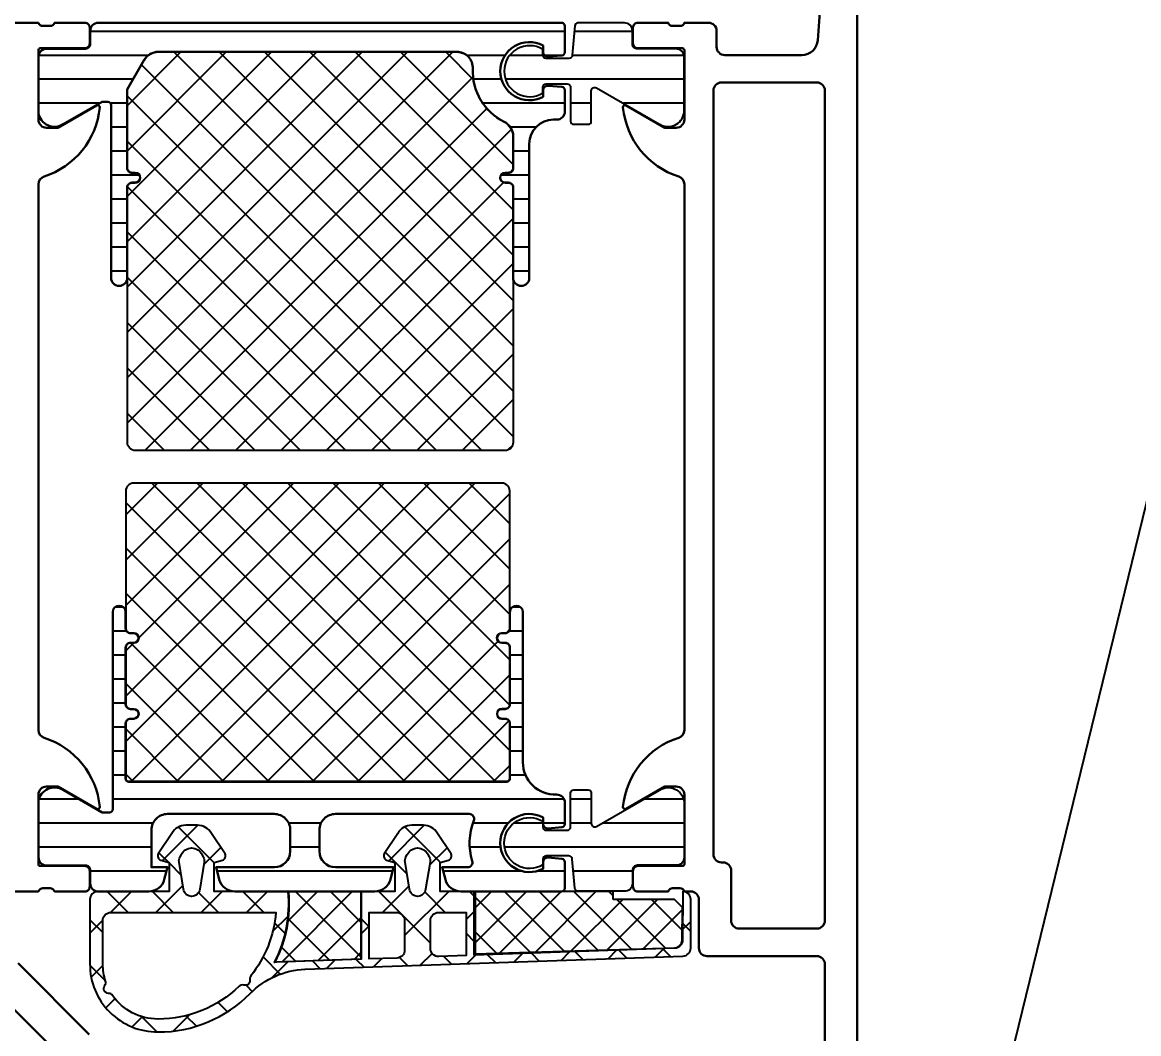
# Model space of a CAD drawing. Header units: millimetres. Extents: x -136099598 to 11807193, y 0 to 779331.
# Drawn here: x 707722 to 708680, y 203858 to 204726 of the extents above; entities that cross this region are included whole.
import ezdxf
from ezdxf import colors
from ezdxf.entities.mleader import LeaderData, LeaderLine
from ezdxf.math import Vec2, Vec3

# ---------------------------------------------------------------- set-up
doc = ezdxf.new("R2010")
doc.units = ezdxf.units.MM
doc.header["$MEASUREMENT"] = 0
doc.layers.get('0').update_dxf_attribs({"color": 250, "lineweight": 9})
doc.layers.add('A-OKNO-RAM', color=140, linetype='Continuous')
for name, color, linetype, lineweight in [('PDF _Геометрия', 7, 'Continuous', 0), ('АР_Отметки', 250, 'Continuous', 15), ('АР_Тонкие', 250, 'Continuous', 5)]:
    doc.layers.add(name, color=color, linetype=linetype, lineweight=lineweight)
doc.styles.add('ISOCPEUR', font='isocpeur.ttf', dxfattribs={"width": 0.7})
doc.styles.add('Архитект', font='isocpeur.ttf', dxfattribs={"width": 0.8, "oblique": 8})

# ---------------------------------------------------------------- blocks, each defined once
blk = doc.blocks.new('_DotSmall')
at = {"color": 0, "linetype": 'ByBlock', "const_width": 0.5}
blk.add_lwpolyline([(-0.0625, 0, 1), (0.0625, 0, 1)], format="xyb", close=True, dxfattribs=at)

msp = doc.modelspace()

# ---------------------------------------------------------------- linework, layer by layer
at = {"layer": 'A-OKNO-RAM', "color": 8}
for p, q in [((708187.791, 204718.444), (707780.34, 204718.443)), ((708245.742, 204718.444), (708195.949, 204718.444)), ((708091.607, 204700.742), (707812.226, 204421.361)), ((708052.701, 204700.742), (707812.226, 204460.267)), ((708013.795, 204700.742), (707812.226, 204499.172)), ((707974.889, 204700.742), (707812.226, 204538.078)), ((707935.984, 204700.742), (707812.226, 204576.984)), ((707897.078, 204700.742), (707812.226, 204615.89)), ((707858.172, 204700.742), (707812.226, 204654.796)), ((707838.733, 204700.742), (707838.733, 204700.742)), ((707852.099, 204700.742), (708143.29, 204409.551)), ((707891.005, 204700.742), (708143.29, 204448.457)), ((707929.91, 204700.742), (708143.29, 204487.363)), ((707968.816, 204700.742), (708143.29, 204526.269)), ((708007.722, 204700.742), (708143.29, 204565.175)), ((708046.628, 204700.742), (708143.29, 204604.08)), ((708085.534, 204700.742), (708109.154, 204677.121)), ((707830.07, 204697.844), (707736.092, 204697.843)), ((708136.368, 204697.844), (708103.626, 204697.844)), ((708168.95, 204697.844), (708140.395, 204697.844)), ((708185.744, 204697.844), (708170.393, 204697.844)), ((708289.988, 204697.844), (708194.156, 204697.844)), ((707824.351, 204689.584), (708143.29, 204370.645)), ((707817.068, 204677.244), (707735.977, 204677.243)), ((708108.9, 204679.129), (707812.226, 204382.455)), ((708133.339, 204677.244), (708109.277, 204677.244)), ((708290.105, 204677.244), (708136.81, 204677.244)), ((707812.226, 204662.802), (708116.441, 204358.588)), ((707788.281, 204656.644), (707735.977, 204656.644)), ((707812.088, 204656.644), (707797.775, 204656.644)), ((708187.792, 204656.644), (708117.383, 204656.644)), ((708210.528, 204656.644), (708192.783, 204656.644)), ((708290.106, 204656.644), (708238.068, 204656.644)), ((708120.767, 204652.09), (707827.265, 204358.588)), ((707812.088, 204636.044), (707798.224, 204636.044)), ((708141.919, 204634.336), (707866.171, 204358.588)), ((708162.885, 204636.044), (708141.103, 204636.044)), ((707812.226, 204623.896), (708077.535, 204358.588)), ((708143.29, 204628.358), (708143.29, 204628.358)), ((707812.088, 204615.444), (707798.224, 204615.444)), ((708157.295, 204615.444), (708143.428, 204615.444)), ((707822.61, 204594.844), (707798.224, 204594.844)), ((708157.294, 204594.844), (708132.906, 204594.844)), ((707816.247, 204588.446), (707816.247, 204588.446)), ((708135.151, 204588.663), (707905.077, 204358.588)), ((707812.261, 204584.956), (708038.629, 204358.588)), ((707812.088, 204574.244), (707798.224, 204574.244)), ((708157.294, 204574.244), (708143.428, 204574.244)), ((708143.29, 204557.895), (707943.983, 204358.588)), ((707812.088, 204553.644), (707798.224, 204553.644)), ((708157.293, 204553.644), (708143.428, 204553.644)), ((707812.226, 204546.085), (707999.723, 204358.588)), ((707812.088, 204533.044), (707798.224, 204533.044)), ((708157.293, 204533.044), (708143.428, 204533.044)), ((708143.29, 204518.989), (707982.889, 204358.588)), ((707812.088, 204512.444), (707798.224, 204512.444)), ((708157.292, 204512.444), (708143.428, 204512.444)), ((707812.226, 204507.179), (707960.818, 204358.588)), ((708143.29, 204480.083), (708021.795, 204358.588)), ((707812.226, 204468.273), (707921.912, 204358.588)), ((708143.29, 204441.177), (708060.701, 204358.588)), ((707812.226, 204429.367), (707883.006, 204358.588)), ((708143.29, 204402.272), (708099.607, 204358.588)), ((707812.226, 204390.461), (707844.1, 204358.588)), ((708142.818, 204362.894), (708138.984, 204359.06)), ((708032.697, 204330.584), (707810.841, 204108.728)), ((707993.791, 204330.584), (707810.841, 204147.633)), ((707915.979, 204330.584), (707810.841, 204225.445)), ((707877.073, 204330.584), (707810.841, 204264.351)), ((707838.167, 204330.584), (707810.841, 204303.257)), ((708071.603, 204330.584), (707815.403, 204074.384)), ((707954.885, 204330.584), (707821.931, 204197.63)), ((707833.198, 204330.584), (708089.398, 204074.385)), ((708110.509, 204330.584), (707854.309, 204074.384)), ((707872.104, 204330.584), (708128.304, 204074.385)), ((707911.01, 204330.584), (708140.517, 204101.077)), ((707949.916, 204330.584), (708140.449, 204140.051)), ((707988.822, 204330.584), (708140.517, 204178.889)), ((708027.727, 204330.584), (708140.517, 204217.794)), ((708066.633, 204330.584), (708140.517, 204256.7)), ((708105.539, 204330.584), (708140.517, 204295.606)), ((708140.517, 204321.687), (707893.215, 204074.384)), ((707810.841, 204314.036), (708050.492, 204074.385)), ((708140.517, 204282.781), (707932.121, 204074.384)), ((707810.841, 204275.13), (708011.586, 204074.384)), ((708140.517, 204243.875), (707971.027, 204074.384)), ((707810.841, 204236.224), (707972.68, 204074.384)), ((707808.741, 204224.045), (707801.572, 204224.045)), ((708149.786, 204224.045), (708142.617, 204224.045)), ((707811.541, 204203.445), (707799.611, 204203.445)), ((708140.35, 204204.802), (708137.645, 204202.097)), ((708151.747, 204203.445), (708139.817, 204203.445)), ((707817.635, 204193.334), (707810.841, 204186.539)), ((707814.825, 204193.334), (707933.774, 204074.384)), ((708130.425, 204194.877), (708009.933, 204074.384)), ((707810.702, 204182.845), (707799.611, 204182.845)), ((708151.747, 204182.845), (708140.656, 204182.845)), ((708140.517, 204166.064), (708048.839, 204074.385)), ((707810.702, 204162.245), (707799.611, 204162.245)), ((707810.841, 204158.412), (707894.868, 204074.384)), ((708151.747, 204162.245), (708140.656, 204162.245)), ((707810.702, 204141.645), (707799.611, 204141.645)), ((708151.747, 204141.645), (708140.656, 204141.645)), ((708139.803, 204126.443), (708087.744, 204074.385)), ((707810.702, 204121.045), (707799.611, 204121.045)), ((707810.841, 204119.506), (707855.963, 204074.384)), ((708151.747, 204121.045), (708140.656, 204121.045)), ((707810.702, 204100.445), (707799.611, 204100.445)), ((708151.747, 204100.445), (708140.656, 204100.445)), ((708140.517, 204088.252), (708126.65, 204074.385)), ((707810.702, 204079.845), (707799.611, 204079.845)), ((707810.841, 204080.6), (707817.057, 204074.384)), ((708154.026, 204079.846), (708140.656, 204079.846)), ((707770.822, 204059.245), (707736.366, 204059.245)), ((708187.098, 204059.246), (707799.611, 204059.245)), ((708210.529, 204059.246), (708192.783, 204059.246)), ((708289.712, 204059.246), (708255.613, 204059.246)), ((707834.246, 204038.645), (707735.977, 204038.645)), ((707842.273, 204006.455), (707872.624, 204036.806)), ((707856.127, 204035.315), (707886.814, 204004.628)), ((707978.427, 204038.645), (707950.75, 204038.645)), ((708036.683, 204006.335), (708067.135, 204036.787)), ((708050.472, 204035.5), (708080.993, 204004.978)), ((708139.099, 204038.646), (708108.843, 204038.646)), ((708168.938, 204038.646), (708143.857, 204038.646)), ((708187.792, 204038.646), (708169.076, 204038.646)), ((708210.529, 204038.646), (708192.783, 204038.646)), ((708290.106, 204038.646), (708219.759, 204038.646)), ((707832.884, 204018.045), (707735.978, 204018.045)), ((707839.273, 204013.263), (707847.476, 204005.06)), ((707877.842, 204003.118), (707892.511, 204017.788)), ((707977.066, 204018.046), (707952.111, 204018.045)), ((708033.464, 204013.601), (708052.334, 203994.731)), ((708071.693, 204002.44), (708086.703, 204017.449)), ((708132.587, 204018.046), (708106.115, 204018.046)), ((708290.106, 204018.046), (708135.945, 204018.046)), ((707847.996, 204004.54), (707858.483, 203994.053)), ((707845.859, 203997.445), (707780.341, 203997.445)), ((708039.95, 203997.446), (707889.227, 203997.445)), ((708150.89, 203997.446), (708083.318, 203997.446)), ((708187.792, 203997.446), (708163.694, 203997.446)), ((708245.743, 203997.446), (708195.068, 203997.446)), ((707836.675, 203961.951), (707859.957, 203985.233)), ((708031.204, 203961.951), (708054.002, 203984.749)), ((707794.751, 203979.974), (707812.773, 203961.951)), ((707797.761, 203961.943), (707815.792, 203979.974)), ((707833.657, 203979.974), (707851.679, 203961.951)), ((707873.359, 203979.178), (707890.585, 203961.951)), ((707875.581, 203961.951), (707893.604, 203979.974)), ((707911.466, 203979.976), (707929.491, 203961.951)), ((707914.487, 203961.951), (707932.514, 203979.978)), ((707944.984, 203919.616), (708005.342, 203979.974)), ((707950.264, 203954.776), (707975.465, 203979.977)), ((707950.368, 203979.98), (707950.371, 203979.977)), ((707956.594, 203979.979), (708012.756, 203923.817)), ((707986.476, 203979.976), (708012.713, 203953.739)), ((708028.186, 203979.974), (708048.202, 203959.958)), ((708050.27, 203942.11), (708088.133, 203979.974)), ((708067.526, 203979.539), (708085.115, 203961.951)), ((708105.998, 203979.974), (708109.957, 203976.015)), ((708110.681, 203935.915), (708154.74, 203979.974)), ((708110.721, 203965.834), (708124.86, 203979.974)), ((708110.733, 203975.238), (708158.154, 203927.818)), ((708131.653, 203927.007), (708184.619, 203979.974)), ((708135.877, 203979.974), (708187.147, 203928.704)), ((708162.475, 203927.95), (708214.499, 203979.974)), ((708165.757, 203979.974), (708216.14, 203929.591)), ((708193.297, 203928.892), (708237.447, 203973.042)), ((708195.637, 203979.974), (708245.133, 203930.477)), ((708224.12, 203929.835), (708267.327, 203973.042)), ((708225.517, 203979.974), (708229.363, 203976.127)), ((708232.448, 203973.042), (708274.126, 203931.364)), ((708262.328, 203973.042), (708288.595, 203946.775)), ((708102.961, 203955.896), (708109.94, 203962.875)), ((708254.942, 203930.777), (708288.74, 203964.575)), ((707780.074, 203955.744), (707791.165, 203944.654)), ((707780.074, 203944.256), (707791.173, 203955.355)), ((707936.927, 203945.485), (707950.203, 203958.761)), ((707938.51, 203952.932), (707947.668, 203943.774)), ((707950.45, 203956.243), (707985.724, 203920.969)), ((707975.889, 203920.642), (708012.708, 203957.461)), ((708012.863, 203956.391), (708019.76, 203949.494)), ((708048.276, 203959.884), (708072.451, 203935.708)), ((708288.903, 203947.309), (708295.894, 203954.3)), ((708012.85, 203943.597), (708019.76, 203950.507)), ((708102.961, 203944.105), (708109.908, 203937.158)), ((708110.693, 203945.398), (708129.161, 203926.931)), ((708288.916, 203952.679), (708295.888, 203945.707)), ((707944.68, 203932.133), (707956.805, 203920.009)), ((708006.795, 203921.668), (708012.751, 203927.624)), ((708063.705, 203916.64), (708073.893, 203926.828)), ((708083.879, 203924.28), (708090.581, 203917.578)), ((708104.018, 203918.048), (708111.205, 203925.235)), ((708121.472, 203925.593), (708128.174, 203918.891)), ((708144.332, 203919.455), (708151.519, 203926.642)), ((708159.066, 203926.906), (708165.768, 203920.204)), ((708184.646, 203920.863), (708191.833, 203928.05)), ((708196.659, 203928.219), (708203.361, 203921.517)), ((708224.959, 203922.271), (708232.146, 203929.458)), ((708234.252, 203929.532), (708240.954, 203922.83)), ((708265.273, 203923.679), (708272.46, 203930.866)), ((708271.845, 203930.844), (708278.547, 203924.142)), ((707780.079, 203916.834), (707793.277, 203903.635)), ((707781.153, 203906.429), (707791.179, 203916.455)), ((707928.726, 203923.81), (707943.488, 203909.049)), ((707936.322, 203905.975), (707949.951, 203919.603)), ((707971.1, 203920.342), (707977.802, 203913.64)), ((707983.077, 203913.824), (707990.264, 203921.011)), ((708008.693, 203921.655), (708015.395, 203914.953)), ((708023.391, 203915.232), (708030.578, 203922.419)), ((708045.896, 203923.358), (708052.988, 203916.266)), ((707914.111, 203899.519), (707919.457, 203894.173)), ((707793.739, 203880.109), (707801.618, 203887.988)), ((707890.044, 203884.681), (707898.102, 203876.622)), ((707816.238, 203863.702), (707824.925, 203872.389)), ((707824.349, 203872.563), (707837.548, 203859.365)), ((707851.551, 203860.11), (707865.588, 203874.146)), ((707862.487, 203873.332), (707871.493, 203864.325))]:
    msp.add_line(p, q, dxfattribs=at)
at = {"layer": 'A-OKNO-RAM', "color": 8, "extrusion": (0, 0, -1)}
for p, q in [((708133.724, 204330.584), (708133.724, 204330.584)), ((707814.861, 204201.929), (707814.861, 204201.929)), ((708140.517, 204205.95), (708140.517, 204205.95)), ((707817.634, 204193.334), (707817.634, 204193.334)), ((707810.841, 204189.314), (707810.841, 204189.314)), ((708136.497, 204128.175), (708136.497, 204128.175)), ((708140.517, 204077.019), (708140.517, 204077.019))]:
    msp.add_line(p, q, dxfattribs=at)
for points in [[(-708196.353, 204723.057), (-708196.353, 204723.057), (-708194.169, 204698.102, 0.412468), (-708191.258, 204695.197), (-708191.258, 204695.197), (-708171.848, 204695.197, 0.413086), (-708168.937, 204698.109), (-708168.937, 204698.109), (-708168.937, 204702.953, -0.585013), (-708135.66, 204684.245, -0.585013), (-708168.937, 204665.538), (-708168.937, 204665.538), (-708168.937, 204670.382, 0.413094), (-708171.848, 204673.293), (-708171.848, 204673.293), (-708189.872, 204673.293, 0.41315), (-708192.783, 204670.382), (-708192.783, 204670.382), (-708192.783, 204641.268, -0.413036), (-708195.417, 204638.634), (-708195.417, 204638.634), (-708207.894, 204638.634, -0.412974), (-708210.528, 204641.268), (-708210.528, 204641.268), (-708210.528, 204667.436, 0.576651), (-708214.89, 204669.961), (-708214.89, 204669.961), (-708269.099, 204638.815, -0.545888), (-708290.106, 204648.396), (-708290.106, 204648.396), (-708290.105, 204696.584, -0.414215), (-708283.312, 204703.377), (-708283.312, 204703.377), (-708250.04, 204703.372, 0.414254), (-708245.742, 204707.67), (-708245.742, 204707.67), (-708245.742, 204718.904, -0.414214), (-708238.949, 204725.697), (-708238.949, 204725.697), (-708198.987, 204725.697, -0.413679)], [(-708034.824, 204006.833), (-708034.824, 204006.833), (-708041.961, 204004.921), (-708041.961, 203979.974), (-708012.886, 203979.974), (-708012.828, 203921.799), (-707940.174, 203919.262, -0.0559592), (-707938.644, 203919.036, -0.138489), (-707950.371, 203979.98), (-707950.371, 203979.98), (-707886.814, 203979.974), (-707886.814, 204004.921), (-707893.951, 204006.833, -0.414233), (-707896.202, 204012.267), (-707896.202, 204012.267), (-707884.43, 204029.876, -0.268023), (-707872.424, 204036.807), (-707872.424, 204036.807), (-707862.386, 204036.808, -0.268028), (-707850.38, 204029.876), (-707850.38, 204029.876), (-707838.608, 204012.267, -0.414264), (-707840.859, 204006.833), (-707840.859, 204006.833), (-707847.996, 204004.921), (-707847.996, 203979.974), (-707787.006, 203979.974, -0.414214), (-707780.074, 203973.042), (-707780.074, 203973.042), (-707780.074, 203917.587, -0.414214), (-707838.301, 203859.36), (-707838.301, 203859.36), (-707838.68, 203859.36, -0.201106), (-707917.764, 203892.509, 0.192042), (-707964.771, 203913.185), (-707964.771, 203913.185), (-708289.188, 203924.514, -0.403767), (-708295.877, 203931.435), (-708295.877, 203931.435), (-708295.908, 203973.042, -0.413996), (-708288.982, 203979.974), (-708288.982, 203979.974), (-708288.881, 203938.131, 0.403811), (-708282.188, 203931.205), (-708282.188, 203931.205), (-708109.893, 203925.189), (-708109.962, 203979.974), (-708080.779, 203979.974), (-708080.779, 204004.921), (-708087.916, 204006.833, -0.414233), (-708090.167, 204012.267), (-708090.167, 204012.267), (-708078.395, 204029.876, -0.268023), (-708066.389, 204036.807), (-708066.389, 204036.807), (-708056.351, 204036.808, -0.268028), (-708044.345, 204029.876), (-708044.345, 204029.876), (-708032.573, 204012.267, -0.414264)], [(-708229.363, 203973.042), (-708229.363, 203973.042), (-708229.363, 203979.974), (-708110.739, 203979.974), (-708110.668, 203926.366), (-708282.33, 203931.615, -0.380232), (-708288.525, 203938.059), (-708288.525, 203938.059), (-708288.752, 203966.11), (-708281.975, 203973.042)]]:
    msp.add_lwpolyline(points, format="xyb", close=True, dxfattribs=at)
at = {"layer": 'A-OKNO-RAM', "color": 8}
for points in [[(707838.733, 204700.742), (708094.967, 204700.742, -0.427296), (708108.678, 204686.407, 0.296972), (708135.665, 204640.653, -0.284917), (708143.29, 204628.358), (708143.29, 204601.063, -0.414214), (708139.269, 204597.042), (708139.269, 204597.042), (708136.497, 204597.042, 1), (708136.497, 204588.447), (708136.497, 204588.447), (708139.269, 204588.447, -0.414214), (708143.29, 204584.426), (708143.29, 204584.426), (708143.29, 204365.382, -0.414214), (708136.496, 204358.588), (708136.496, 204358.588), (707819.02, 204358.588, -0.414214), (707812.227, 204365.381), (707812.227, 204365.381), (707812.226, 204584.426), (707812.226, 204584.426, -0.414214), (707816.247, 204588.446), (707819.019, 204588.446, 1), (707819.019, 204597.042), (707819.019, 204597.042), (707816.247, 204597.042, -0.414214), (707812.226, 204601.062), (707812.226, 204601.062), (707812.226, 204668.578), (707826.822, 204693.864, -0.26742)], [(708196.353, 203982.752), (708196.353, 203982.752), (708194.17, 204007.707, 0.412468), (708191.258, 204010.612), (708191.258, 204010.612), (708171.849, 204010.612, 0.413086), (708168.938, 204007.701), (708168.938, 204007.701), (708168.938, 204002.857, -0.585013), (708135.661, 204021.564, -0.585013), (708168.938, 204040.272), (708168.938, 204040.272), (708168.938, 204035.428, 0.413094), (708171.849, 204032.516), (708171.849, 204032.516), (708189.872, 204032.516, 0.41315), (708192.783, 204035.428), (708192.783, 204035.428), (708192.783, 204064.541, -0.413036), (708195.418, 204067.176), (708195.418, 204067.176), (708207.895, 204067.176, -0.412974), (708210.529, 204064.541), (708210.529, 204064.541), (708210.529, 204038.373, 0.576651), (708214.891, 204035.849), (708214.891, 204035.849), (708269.099, 204066.995, -0.545888), (708290.106, 204057.413), (708290.106, 204057.413), (708290.106, 204009.226, -0.414254), (708283.312, 204002.433), (708283.312, 204002.433), (708250.041, 204002.437, 0.414254), (708245.743, 203998.139), (708245.743, 203998.139), (708245.743, 203986.905, -0.414214), (708238.95, 203980.112), (708238.95, 203980.112), (708198.988, 203980.112, -0.413679)], [(707877.353, 204009.791), (707877.353, 204009.791, -0.174015), (707878.187, 204005.183), (707878.187, 204005.183), (707874.296, 203981.897, -0.883721), (707860.514, 203981.897), (707860.514, 203981.897), (707856.623, 204005.183, -0.174016), (707857.457, 204009.791), (707857.457, 204009.791), (707858.565, 204011.709, -0.635166), (707876.245, 204011.709), (707876.245, 204011.709)], [(708050.588, 204005.183), (708050.588, 204005.183, -0.174016), (708051.422, 204009.791), (708051.422, 204009.791), (708052.53, 204011.709, -0.635166), (708070.21, 204011.709), (708070.21, 204011.709), (708071.318, 204009.791, -0.174015), (708072.152, 204005.183), (708072.152, 204005.183), (708068.261, 203981.897, -0.883721), (708054.479, 203981.897), (708054.479, 203981.897)], [(708012.676, 203979.974), (708012.676, 203979.974), (708012.759, 203921.866), (707939.083, 203919.42, 0.146152), (707950.668, 203979.98), (707950.668, 203979.98)], [(707917.419, 203904.286), (707917.419, 203904.286, -0.550607), (707912.179, 203899.602, 0.267882), (707908.146, 203898.588, -0.194837), (707838.68, 203870.451), (707838.68, 203870.451), (707838.301, 203870.451, -0.245876), (707799.57, 203890.723, 0.24881), (707796.106, 203892.511, -0.628388), (707792.781, 203899.228, 0.24881), (707793.458, 203903.066, -0.0784499), (707791.165, 203917.587), (707791.165, 203917.587), (707791.165, 203955.019, -0.414214), (707798.097, 203961.951), (707798.097, 203961.951), (707939.662, 203961.951, -0.147389), (707918.256, 203907.545, 0.211243)], [(708043.58, 203922.873), (708043.58, 203922.873), (708019.76, 203922.041), (708019.76, 203961.951), (708043.338, 203961.951, -0.414214), (708050.27, 203955.019), (708050.27, 203955.019), (708050.27, 203929.801, -0.404026)], [(708072.451, 203955.019), (708072.451, 203955.019, -0.414214), (708079.383, 203961.951), (708079.383, 203961.951), (708102.961, 203961.951), (708102.961, 203924.947), (708079.625, 203924.132, -0.424475), (708072.451, 203931.059), (708072.451, 203931.059)]]:
    msp.add_lwpolyline(points, format="xyb", close=True, dxfattribs=at)
at = {"layer": 'A-OKNO-RAM', "color": 8, "extrusion": (0, 0, -1)}
for points in [[(-708136.497, 204193.334), (-708133.724, 204193.334, 1), (-708133.724, 204201.93), (-708133.724, 204201.93), (-708136.497, 204201.93, -0.414214), (-708140.517, 204205.95), (-708140.517, 204323.791, -0.414214), (-708133.724, 204330.584), (-707817.634, 204330.584, -0.414214), (-707810.84, 204323.791)], [(-707810.84, 204323.791), (-707810.84, 204323.791), (-707810.841, 204205.95, -0.414214), (-707814.861, 204201.929), (-707817.634, 204201.929, 1), (-707817.634, 204193.334), (-707814.861, 204193.334, -0.414214), (-707810.841, 204189.314), (-707810.841, 204140.791, -0.414214), (-707814.861, 204136.77), (-707814.861, 204136.77), (-707817.634, 204136.77, 1), (-707817.634, 204128.175), (-707817.634, 204128.175), (-707814.861, 204128.175, -0.414214), (-707810.841, 204124.155), (-707810.841, 204124.155), (-707810.841, 204077.018, -0.414214), (-707813.475, 204074.384), (-707813.475, 204074.384)], [(-708136.497, 204193.334), (-708136.497, 204193.334, 0.414214), (-708140.517, 204189.314), (-708140.517, 204140.791), (-708140.517, 204140.791, 0.414214), (-708136.497, 204136.771), (-708133.724, 204136.771), (-708133.724, 204136.771, -1), (-708133.724, 204128.175), (-708136.497, 204128.175, 0.414214), (-708140.517, 204124.155), (-708140.517, 204077.019, 0.414214), (-708137.883, 204074.385), (-707813.475, 204074.384)]]:
    msp.add_lwpolyline(points, format="xyb", dxfattribs=at)
at = {"layer": 'PDF _Геометрия', "lineweight": 30}
for points in [[(708438.723, 205137.585), (708438.724, 203723.497, -0.414214)], [(708410.997, 203842.724), (708410.997, 203917.587, 0.414214), (708404.065, 203924.519), (708404.065, 203924.519), (708309.793, 203924.519, -0.414214), (708302.861, 203931.451), (708302.861, 203931.451), (708302.861, 203973.042, 0.414214), (708295.929, 203979.974), (708295.929, 203979.974), (708290.383, 203979.974, 0.338212), (708286.596, 203982.746), (708286.596, 203982.746), (708280.308, 203982.746, 0.338181), (708276.52, 203979.974), (708276.52, 203979.974), (708250.456, 203979.974, -0.414214), (708246.297, 203984.133), (708246.297, 203984.133), (708246.297, 203997.719, -0.414214), (708250.456, 204001.878), (708250.456, 204001.878), (708288.72, 204001.878, 0.414214), (708290.383, 204003.541), (708290.383, 204003.541), (708290.383, 204063.155, 0.414214), (708283.452, 204070.087), (708283.452, 204070.087), (708273.747, 204070.087), (708240.574, 204050.934, -0.610538), (708237.711, 204052.78, -0.299201), (708285.565, 204112.008, 0.326134), (708290.383, 204118.61), (708290.383, 204118.61), (708290.383, 204587.2, 0.326134), (708285.564, 204593.802, -0.299201), (708237.71, 204653.029, -0.610538), (708240.573, 204654.875), (708240.573, 204654.875), (708273.746, 204635.722), (708283.451, 204635.722, 0.414214), (708290.383, 204642.654), (708290.383, 204642.654), (708290.383, 204702.268, 0.414214), (708288.719, 204703.932), (708288.719, 204703.932), (708250.456, 204703.932, -0.414214), (708246.296, 204708.091), (708246.296, 204708.091), (708246.296, 204721.677, -0.414214), (708250.456, 204725.836), (708250.456, 204725.836), (708276.519, 204725.836, 0.338181), (708280.307, 204723.063), (708280.307, 204723.063), (708286.595, 204723.063, 0.338212), (708290.383, 204725.836), (708290.383, 204725.836), (708311.178, 204725.836, -0.414214), (708318.11, 204718.904), (708318.11, 204718.904), (708318.11, 204705.041, 0.414214), (708325.042, 204698.109), (708325.042, 204698.109), (708391.156, 204698.109, 0.393479), (708404.984, 204710.985), (708404.984, 204710.985), (708410.996, 204795.154)], [(707692.862, 203979.973), (707735.839, 203979.973), (707735.839, 203979.973, -0.338212), (707739.626, 203982.746), (707745.915, 203982.746), (707745.915, 203982.746, -0.338181), (707749.702, 203979.973), (707775.766, 203979.973), (707775.766, 203979.973, 0.414214), (707779.925, 203984.132), (707779.925, 203997.718), (707779.925, 203997.718, 0.414214), (707775.766, 204001.877), (707737.503, 204001.877), (707737.503, 204001.877, -0.414214), (707735.839, 204003.541), (707735.839, 204063.155), (707735.839, 204063.155, -0.414214), (707742.771, 204070.087), (707752.475, 204070.087), (707785.648, 204050.934), (707785.648, 204050.934, 0.610538), (707788.511, 204052.78, 0.299201), (707740.658, 204112.007, -0.326134), (707735.839, 204118.609), (707735.838, 204587.199), (707735.838, 204587.199, -0.326134), (707740.657, 204593.801, 0.299201), (707788.511, 204653.029, 0.610538), (707785.648, 204654.875), (707752.475, 204635.722), (707742.77, 204635.722), (707742.77, 204635.722, -0.414214), (707735.838, 204642.654), (707735.838, 204702.268), (707735.838, 204702.268, -0.414214), (707737.502, 204703.931), (707775.765, 204703.931), (707775.765, 204703.931, 0.414214), (707779.924, 204708.09), (707779.924, 204721.676), (707779.924, 204721.676, 0.414214), (707775.765, 204725.835), (707749.702, 204725.835), (707749.702, 204725.835, -0.338181), (707745.914, 204723.063), (707739.626, 204723.063), (707739.626, 204723.063, -0.338212), (707735.838, 204725.835), (707468.27, 204725.835)]]:
    msp.add_lwpolyline(points, format="xyb", dxfattribs=at)
at = {"layer": 'PDF _Геометрия', "lineweight": 30, "extrusion": (0, 0, -1)}
for points in [[(-707780.34, 204718.904), (-707780.34, 204718.904), (-707780.34, 204707.67, 0.414254), (-707776.181, 204703.51), (-707776.181, 204703.51), (-707742.91, 204703.515, -0.414254), (-707735.977, 204696.583), (-707735.977, 204696.583), (-707735.977, 204648.386, -0.546041), (-707757.194, 204638.696), (-707757.194, 204638.696), (-707790.462, 204657.903), (-707795.451, 204657.903, 0.414214), (-707798.224, 204655.13), (-707798.224, 204655.13), (-707798.224, 204506.79, -1), (-707812.088, 204506.79), (-707812.088, 204506.79), (-707812.088, 204584.426, 0.414214), (-707816.247, 204588.585), (-707816.247, 204588.585), (-707819.019, 204588.585, -1), (-707819.019, 204596.903), (-707819.019, 204596.903), (-707816.247, 204596.903, 0.414214), (-707812.088, 204601.062), (-707812.088, 204601.062), (-707812.088, 204668.615), (-707826.702, 204693.934, 0.267422), (-707838.733, 204700.88), (-707838.733, 204700.88), (-708094.967, 204700.881, 0.427296), (-708108.817, 204686.401, -0.296972), (-708135.726, 204640.777, 0.284917), (-708143.428, 204628.358), (-708143.428, 204628.358), (-708143.428, 204601.063, 0.414214), (-708139.269, 204596.903), (-708139.269, 204596.903), (-708136.497, 204596.903, -1), (-708136.497, 204588.585), (-708136.497, 204588.585), (-708139.269, 204588.585, 0.414214), (-708143.428, 204584.426), (-708143.428, 204584.426), (-708143.428, 204506.79, -1), (-708157.292, 204506.79), (-708157.292, 204506.79), (-708157.295, 204621.859, 0.414205), (-708178.091, 204642.653), (-708178.091, 204642.653), (-708180.86, 204642.653, -0.414214), (-708187.792, 204649.585), (-708187.792, 204649.585), (-708187.792, 204667.969, -0.388878), (-708185.26, 204670.731), (-708185.26, 204670.731), (-708173.597, 204671.751, -0.440011), (-708169.076, 204667.608), (-708169.076, 204667.608), (-708169.076, 204662.247, 0.566802), (-708132.337, 204684.244, 0.566802), (-708169.076, 204706.241), (-708169.076, 204706.241), (-708169.076, 204700.881, -0.440011), (-708173.597, 204696.737), (-708173.597, 204696.737), (-708185.26, 204697.758, -0.388878), (-708187.791, 204700.52), (-708187.791, 204700.52), (-708187.791, 204723.062, -0.414213), (-708185.019, 204725.835), (-708185.019, 204725.835), (-707787.272, 204725.835, -0.414214)], [(-708404.064, 204674.541), (-708404.064, 204674.541), (-708322.269, 204674.541, -0.414214), (-708315.337, 204667.609), (-708315.337, 204667.609), (-708315.338, 204011.86, -0.414214), (-708322.27, 204004.928), (-708322.27, 204004.928), (-708323.656, 204004.928, 0.414214), (-708330.588, 203997.996), (-708330.588, 203997.996), (-708330.588, 203955.019, -0.414214), (-708337.52, 203948.087), (-708337.52, 203948.087), (-708404.065, 203948.087, -0.414214), (-708410.997, 203955.019), (-708410.997, 203955.019), (-708410.996, 204667.609, -0.414214)]]:
    msp.add_lwpolyline(points, format="xyb", close=True, dxfattribs=at)
at = {"layer": 'PDF _Геометрия', "lineweight": 30}
msp.add_lwpolyline([(707787.273, 203979.973), (707787.273, 203979.973, -0.414214), (707780.341, 203986.905), (707780.341, 203986.905), (707780.341, 203998.139, 0.414254), (707776.181, 204002.298), (707776.181, 204002.298), (707742.91, 204002.293, -0.414254), (707735.978, 204009.225), (707735.978, 204009.225), (707735.977, 204057.423, -0.546041), (707757.195, 204067.113), (707757.195, 204067.113), (707790.464, 204047.905), (707796.839, 204047.905, 0.414214), (707799.611, 204050.678), (707799.611, 204050.678), (707799.611, 204219.814, -1), (707810.702, 204219.814), (707810.702, 204219.814), (707810.702, 204205.95, 0.414214), (707814.861, 204201.791), (707814.861, 204201.791), (707817.634, 204201.791, -1), (707817.634, 204193.473), (707817.634, 204193.473), (707814.861, 204193.473, 0.414214), (707810.702, 204189.314), (707810.702, 204189.314), (707810.702, 204140.791, 0.414214), (707814.861, 204136.632), (707814.861, 204136.632), (707817.634, 204136.632, -1), (707817.634, 204128.314), (707817.634, 204128.314), (707814.861, 204128.314, 0.414214), (707810.702, 204124.155), (707810.702, 204124.155), (707810.702, 204077.018, 0.414214), (707813.475, 204074.246), (707813.475, 204074.246), (708137.883, 204074.246, 0.414214), (708140.656, 204077.019), (708140.656, 204077.019), (708140.656, 204124.155, 0.414214), (708136.497, 204128.314), (708136.497, 204128.314), (708133.724, 204128.314, -1), (708133.724, 204136.632), (708133.724, 204136.632), (708136.497, 204136.632, 0.414214), (708140.656, 204140.791), (708140.656, 204140.791), (708140.656, 204189.314, 0.414214), (708136.497, 204193.473), (708136.497, 204193.473), (708133.724, 204193.473, -1), (708133.724, 204201.791), (708133.724, 204201.791), (708136.497, 204201.791, 0.414214), (708140.656, 204205.95), (708140.656, 204205.95), (708140.656, 204219.814, -1), (708151.747, 204219.814), (708151.747, 204219.814), (708151.747, 204090.855, 0.425979), (708180.583, 204063.15, -0.425979), (708187.792, 204056.223), (708187.792, 204056.223), (708187.792, 204037.84, -0.388878), (708185.261, 204035.078), (708185.261, 204035.078), (708173.598, 204034.057, -0.440011), (708169.076, 204038.201), (708169.076, 204038.201), (708169.076, 204043.562, 0.566802), (708132.338, 204021.565, 0.566802), (708169.076, 203999.568), (708169.076, 203999.568), (708169.076, 204004.928, -0.440011), (708173.598, 204009.071), (708173.598, 204009.071), (708185.261, 204008.051, -0.388878), (708187.792, 204005.289), (708187.792, 204005.289), (708187.792, 203982.746, -0.414214), (708185.019, 203979.973), (708185.019, 203979.973), (708098.636, 203979.973, -0.338929), (708085.244, 203990.246), (708085.244, 203990.246), (708082.429, 204000.768), (708104.327, 204000.769, 0.504145), (708108.304, 204006.145, -0.169493), (708109.649, 204040.838, 0.528692), (708105.779, 204046.519), (708105.779, 204046.519), (707990.931, 204046.519, 0.414214), (707977.066, 204032.654), (707977.066, 204032.654), (707977.066, 204014.634, 0.414173), (707990.929, 204000.768), (707990.929, 204000.768), (708040.838, 204000.768), (708038.025, 203990.247, -0.338968), (708024.632, 203979.973), (708024.632, 203979.973), (707904.545, 203979.973, -0.338929), (707891.153, 203990.246), (707891.153, 203990.246), (707888.339, 204000.768), (707938.248, 204000.768, 0.414173), (707952.111, 204014.634), (707952.111, 204014.634), (707952.111, 204032.653, 0.414214), (707938.246, 204046.519), (707938.246, 204046.519), (707846.749, 204046.519, 0.414214), (707832.884, 204032.653), (707832.884, 204032.653), (707832.884, 204000.768), (707846.748, 204000.769), (707843.934, 203990.246, -0.338968), (707830.542, 203979.973), (707830.542, 203979.973)], format="xyb", close=True, dxfattribs=at)
msp.add_lwpolyline([(707718.357, 203918.433), (707779.559, 203857.232)], dxfattribs=at)
at = {"layer": 'PDF _Геометрия', "lineweight": 30, "extrusion": (0, 0, -1)}
msp.add_lwpolyline([(-707701.632, 203799.129, 0.355032), (-707740.765, 203836.837, -0.619173), (-707745.248, 203848.409), (-707704.355, 203889.306)], format="xyb", dxfattribs=at)
at = {"layer": 'АР_Тонкие', "linetype": 'ByBlock', "lineweight": -2, "extrusion": (0, 0, -1)}
msp.add_lwpolyline([(-708508.697, 203582.677), (-709041.364, 205763.025)], dxfattribs=at)

# ---------------------------------------------------------------- leaders
at = {"layer": 'АР_Отметки'}
ml = msp.add_multileader_mtext('Standard', dxfattribs=at)
ml.set_content('Л.2', color=256, style='ISOCPEUR')
ml.set_leader_properties(color=256, linetype='Continuous', lineweight=-1)
ml.set_arrow_properties(name='DOTSMALL')
ml.build(insert=Vec2(0, 0))
ml.multileader.update_dxf_attribs({"has_text_frame": 1, "text_left_attachment_type": 4, "text_right_attachment_type": 4, "dogleg_length": 100, "arrow_head_size": 280.8})
ctx = ml.context
ctx.base_point, ctx.char_height, ctx.arrow_head_size, ctx.landing_gap_size, ctx.plane_origin = Vec3(757009.836, 304935.888), 390, 280.8, 78, Vec3(796377.867, 286803.821)
ctx.left_attachment, ctx.right_attachment = 4, 4
notes = []
notes.append((ctx, [(0, (0, 0, 0), (0, 0), (1, 0), 1, [])]))
ctx.mtext.insert, ctx.mtext.width, ctx.mtext.line_spacing_style, ctx.mtext.flow_direction = Vec3(757087.836, 305455.888), 1330.20737, 2, 5
at = {"layer": 'АР_Тонкие'}
ml = msp.add_multileader_mtext('Standard', dxfattribs=at)
ml.set_content('\\pxsm1,ql;Пароизоляционная лента', color=256, style='Архитект')
ml.set_leader_properties()
ml.build(insert=Vec2(0, 0))
ml.multileader.update_dxf_attribs({"text_left_attachment_type": 6, "text_right_attachment_type": 6, "dogleg_length": 100, "arrow_head_size": 250})
ctx = ml.context
ctx.base_point, ctx.char_height, ctx.arrow_head_size, ctx.landing_gap_size, ctx.plane_origin, ctx.plane_x_axis = Vec3(706493.569, 206319.487), 250, 250, 25, Vec3(663478.036, 183706.22), Vec3(-1, 0)
ctx.left_attachment, ctx.right_attachment = 6, 6
notes.append((ctx, [(1, (1, 1, 0), (706593.569, 206319.487), (-1, 0), 100, [(0, [(707702.409, 203478.949)], 0, [])])]))
ctx.mtext.insert, ctx.mtext.width, ctx.mtext.defined_height, ctx.mtext.flow_direction = Vec3(703283.434, 206644.487), 8498.60878, 1142.931, 5
ml = msp.add_multileader_mtext('Standard', dxfattribs=at)
ml.set_content('\\pxsm1,ql;Пенный утеплитель', color=256, style='Архитект')
ml.set_leader_properties()
ml.build(insert=Vec2(0, 0))
ml.multileader.update_dxf_attribs({"text_left_attachment_type": 6, "text_right_attachment_type": 6, "dogleg_length": 100, "arrow_head_size": 250})
ctx = ml.context
ctx.base_point, ctx.char_height, ctx.arrow_head_size, ctx.landing_gap_size, ctx.plane_origin, ctx.plane_x_axis = Vec3(706362.271, 205700.209), 250, 250, 25, Vec3(662238.797, 180676.98), Vec3(-1, 0)
ctx.left_attachment, ctx.right_attachment = 6, 6
notes.append((ctx, [(1, (1, 1, 0), (706462.271, 205700.209), (-1, 0), 100, [(0, [(707358.049, 203543.152)], 0, [])])]))
ctx.mtext.insert, ctx.mtext.width, ctx.mtext.defined_height, ctx.mtext.flow_direction = Vec3(703862.136, 206025.209), 8498.60878, 1142.931, 5
for ctx, leaders in notes:
    for number, flags, end, landing, length, lines in leaders:
        leader = LeaderData()
        leader.index, (leader.has_last_leader_line, leader.has_dogleg_vector, leader.attachment_direction) = number, flags
        leader.last_leader_point, leader.dogleg_vector, leader.dogleg_length = Vec3(end), Vec3(landing), length
        for number, points, colour, breaks in lines:
            line = LeaderLine()
            line.index, line.vertices, line.color, line.breaks = number, Vec3.list(points), colors.encode_raw_color(colour), breaks
            leader.lines.append(line)
        ctx.leaders.append(leader)

doc.saveas('drawing.dxf')
